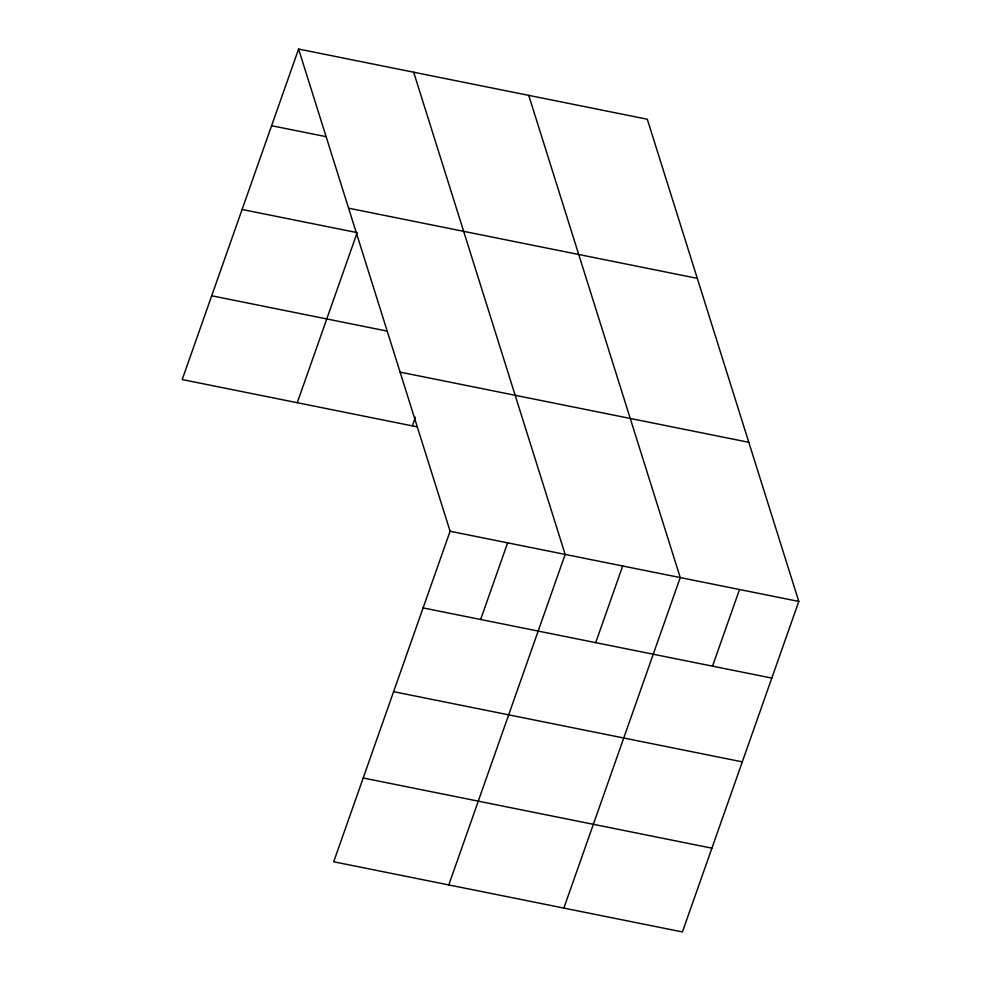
<?xml version="1.0" encoding="UTF-8"?>
<svg xmlns="http://www.w3.org/2000/svg" width="981" height="981" viewBox="0 0 981 981"><rect width="100%" height="100%" fill="white"/><g stroke="black" fill="none" stroke-linecap="round" stroke-linejoin="round"><path stroke-width="1.47" d="M298.592 49.05L450.095 531.261L333.699 861.772L682.408 931.95L798.804 601.439L647.301 119.228L298.592 49.05L182.196 379.561L416.79 426.772M297.268 402.725L357.17 232.632L242.086 209.48M412.339 425.877L415.392 417.219M480.641 619.489L507.631 542.836M448.783 884.923L565.166 554.412L413.663 72.214M595.712 642.653L622.702 566M563.854 908.087L680.238 577.576L528.734 95.365M712.525 666.16L739.527 589.507M271.59 125.703L326.183 136.69M348.586 208.18L697.295 278.359M211.7 295.784L387.262 331.124M400.101 372.13L748.81 442.308M450.095 531.261L798.804 601.439M423.105 607.913L771.814 678.092M393.602 691.679L742.31 761.869M363.203 777.994L711.912 848.173"/></g></svg>
